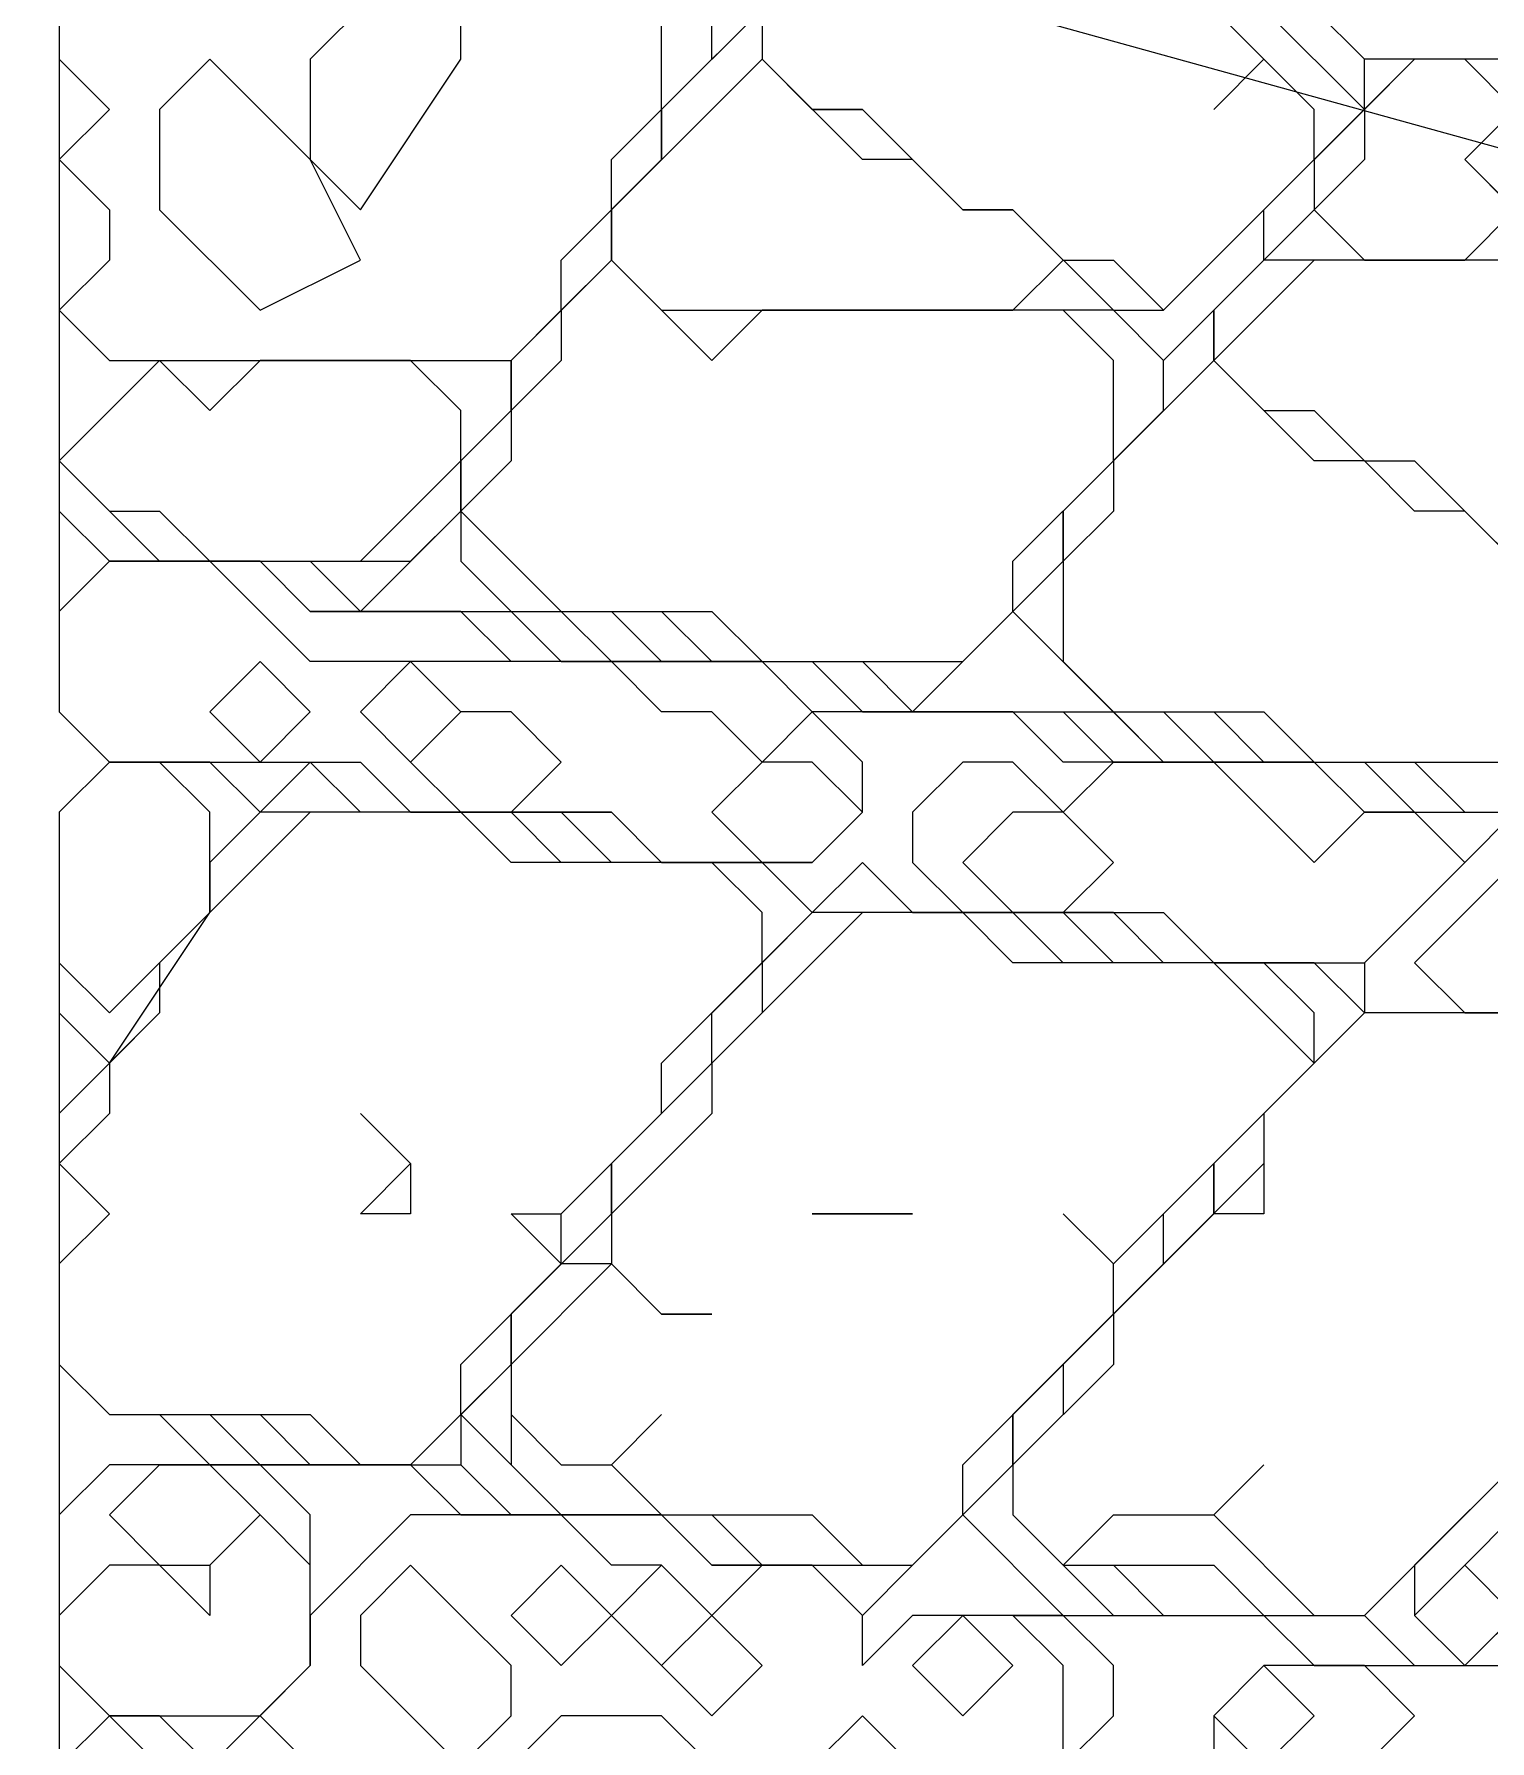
# Model space of a CAD drawing. Extents: x 46 to 224, y 52 to 151.
# Drawn here: x 179.87 to 197.14, y 106.87 to 127.11 of the extents above; entities that cross this region are included whole.
import ezdxf

# ---------------------------------------------------------------- set-up
doc = ezdxf.new("R2010")
doc.units = 0
doc.layers.add('OUTLINE', color=1, linetype='CONTINUOUS')

msp = doc.modelspace()

# ---------------------------------------------------------------- linework, layer by layer
for p, q in [((180.1722, 128.004), (180.1722, 122.0516)), ((180.1722, 128.004), (180.1722, 119.0754)), ((180.1722, 128.004), (180.1722, 121.4564)), ((180.1722, 128.004), (180.1722, 121.4564)), ((180.1722, 128.004), (180.1722, 121.4564)), ((184.3389, 128.004), (183.1484, 126.8135)), ((184.3389, 128.004), (183.1484, 126.8135)), ((189.1008, 128.004), (187.3151, 126.2183)), ((189.1008, 128.004), (187.3151, 126.2183)), ((189.1008, 128.004), (187.3151, 126.2183)), ((187.9103, 126.8135), (187.9103, 128.004)), ((180.1722, 127.4088), (180.1722, 122.0516)), ((180.1722, 127.4088), (180.1722, 122.0516)), ((180.1722, 127.4088), (180.1722, 126.8135)), ((184.9341, 126.8135), (184.9341, 127.4088)), ((184.9341, 126.8135), (184.9341, 127.4088)), ((187.3151, 126.2183), (188.5056, 127.4088)), ((187.3151, 126.2183), (187.3151, 127.4088)), ((187.9103, 126.8135), (187.9103, 127.4088)), ((188.5056, 127.4088), (188.5056, 126.8135)), ((195.0532, 126.2183), (193.8627, 127.4088)), ((194.4579, 126.8135), (193.8627, 127.4088)), ((195.6484, 126.2183), (194.4579, 127.4088)), ((195.6484, 126.8135), (195.0532, 127.4088)), ((195.6484, 126.8135), (195.0532, 127.4088)), ((195.6484, 126.8135), (195.0532, 127.4088)), ((195.6484, 126.8135), (195.0532, 127.4088)), ((195.6484, 126.8135), (195.0532, 127.4088)), ((180.1722, 126.8135), (180.7675, 126.2183)), ((181.9579, 126.8135), (181.3627, 126.2183)), ((181.9579, 126.8135), (181.3627, 126.2183)), ((182.5532, 126.2183), (181.9579, 126.8135)), ((182.5532, 126.2183), (181.9579, 126.8135)), ((183.1484, 126.8135), (183.1484, 125.623)), ((183.1484, 126.8135), (183.1484, 125.623)), ((183.7437, 125.0278), (184.9341, 126.8135)), ((183.7437, 125.0278), (184.9341, 126.8135)), ((188.5056, 126.8135), (186.7198, 125.0278)), ((187.9103, 126.8135), (187.3151, 126.2183)), ((187.3151, 126.2183), (187.9103, 126.8135)), ((187.3151, 126.2183), (187.9103, 126.8135)), ((187.3151, 126.2183), (187.9103, 126.8135)), ((187.9103, 126.8135), (187.3151, 126.2183)), ((187.3151, 126.2183), (187.9103, 126.8135)), ((188.5056, 126.8135), (189.1008, 126.2183)), ((189.696, 125.623), (188.5056, 126.8135)), ((194.4579, 126.8135), (193.8627, 126.2183)), ((193.8627, 126.2183), (194.4579, 126.8135)), ((195.0532, 126.2183), (194.4579, 126.8135)), ((196.2437, 126.8135), (195.0532, 125.623)), ((196.2437, 126.8135), (195.0532, 125.623)), ((196.2437, 126.8135), (195.0532, 125.623)), ((196.2437, 126.8135), (195.0532, 125.623)), ((196.2437, 126.8135), (195.0532, 125.623)), ((195.6484, 126.2183), (195.6484, 126.8135)), ((199.2198, 126.8135), (195.6484, 126.8135)), ((195.6484, 126.2183), (195.6484, 126.8135)), ((195.6484, 126.2183), (195.6484, 126.8135)), ((196.2437, 126.8135), (195.6484, 126.2183)), ((196.2437, 126.8135), (195.6484, 126.2183)), ((195.6484, 126.2183), (195.6484, 126.8135)), ((198.0294, 126.8135), (196.2437, 126.8135)), ((198.6246, 126.8135), (196.2437, 126.8135)), ((198.0294, 126.8135), (196.2437, 126.8135)), ((197.4341, 126.8135), (196.2437, 126.8135)), ((196.8389, 126.8135), (196.2437, 126.8135)), ((196.8389, 126.8135), (196.2437, 126.8135)), ((198.0294, 126.8135), (196.2437, 126.8135)), ((197.4341, 126.2183), (196.8389, 126.8135)), ((197.4341, 126.2183), (196.8389, 126.8135)), ((180.7675, 126.2183), (180.1722, 125.623)), ((181.3627, 126.2183), (181.3627, 125.0278)), ((181.3627, 126.2183), (181.3627, 125.0278)), ((183.1484, 125.623), (182.5532, 126.2183)), ((183.1484, 125.623), (182.5532, 126.2183)), ((186.7198, 125.623), (187.3151, 126.2183)), ((187.3151, 125.623), (187.3151, 126.2183)), ((187.3151, 126.2183), (187.3151, 125.623)), ((187.3151, 126.2183), (187.3151, 125.623)), ((187.3151, 125.623), (187.3151, 126.2183)), ((187.3151, 125.623), (187.3151, 126.2183)), ((187.3151, 126.2183), (187.3151, 125.623)), ((187.3151, 125.623), (187.3151, 126.2183)), ((187.3151, 126.2183), (187.3151, 125.623)), ((187.3151, 126.2183), (187.3151, 125.623)), ((187.3151, 125.623), (187.3151, 126.2183)), ((189.696, 126.2183), (189.1008, 126.2183)), ((189.1008, 126.2183), (189.696, 126.2183)), ((189.1008, 126.2183), (189.696, 126.2183)), ((190.8865, 125.0278), (189.696, 126.2183)), ((189.696, 126.2183), (190.8865, 125.0278)), ((189.696, 126.2183), (190.8865, 125.0278)), ((194.4579, 125.0278), (195.6484, 126.2183)), ((194.4579, 125.0278), (195.6484, 126.2183)), ((195.0532, 125.623), (195.6484, 126.2183)), ((195.0532, 125.623), (195.6484, 126.2183)), ((195.0532, 125.623), (195.0532, 126.2183)), ((195.0532, 125.623), (195.0532, 126.2183)), ((195.0532, 125.623), (195.6484, 126.2183)), ((195.6484, 126.2183), (195.6484, 125.623)), ((195.6484, 126.2183), (195.6484, 125.623)), ((196.8389, 125.623), (197.4341, 126.2183)), ((197.4341, 126.2183), (196.8389, 125.623)), ((180.1722, 125.623), (180.7675, 125.0278)), ((183.1484, 125.623), (183.7437, 125.0278)), ((183.7437, 124.4326), (183.1484, 125.623)), ((183.1484, 125.623), (183.7437, 125.0278)), ((183.7437, 124.4326), (183.1484, 125.623)), ((186.1246, 124.4326), (187.3151, 125.623)), ((186.7198, 125.0278), (187.3151, 125.623)), ((187.3151, 125.623), (186.7198, 125.0278)), ((187.3151, 125.623), (186.7198, 125.0278)), ((186.7198, 125.0278), (187.3151, 125.623)), ((186.7198, 125.0278), (187.3151, 125.623)), ((187.3151, 125.623), (186.7198, 125.0278)), ((187.3151, 125.623), (186.7198, 125.0278)), ((186.7198, 125.0278), (186.7198, 125.623)), ((187.3151, 125.623), (186.7198, 125.0278)), ((186.7198, 125.0278), (187.3151, 125.623)), ((190.2913, 125.623), (189.696, 125.623)), ((190.8865, 125.0278), (190.2913, 125.623)), ((193.2675, 123.8373), (195.0532, 125.623)), ((193.2675, 123.8373), (195.0532, 125.623)), ((195.0532, 125.623), (195.0532, 125.0278)), ((195.0532, 125.623), (195.0532, 125.0278)), ((195.6484, 125.623), (195.0532, 125.0278)), ((195.6484, 125.623), (195.0532, 125.0278)), ((197.4341, 125.0278), (196.8389, 125.623)), ((196.8389, 125.623), (198.0294, 124.4326)), ((180.7675, 125.0278), (180.7675, 124.4326)), ((181.3627, 125.0278), (182.5532, 123.8373)), ((181.3627, 125.0278), (182.5532, 123.8373)), ((186.1246, 124.4326), (186.7198, 125.0278)), ((186.7198, 124.4326), (186.7198, 125.0278)), ((186.7198, 125.0278), (186.7198, 124.4326)), ((186.7198, 124.4326), (186.7198, 125.0278)), ((186.7198, 125.0278), (186.7198, 124.4326)), ((186.7198, 125.0278), (186.7198, 124.4326)), ((186.7198, 125.0278), (186.7198, 124.4326)), ((191.4818, 125.0278), (190.8865, 125.0278)), ((190.8865, 125.0278), (191.4818, 125.0278)), ((190.8865, 125.0278), (191.4818, 125.0278)), ((191.4818, 125.0278), (190.8865, 125.0278)), ((192.077, 124.4326), (191.4818, 125.0278)), ((191.4818, 125.0278), (192.6722, 123.8373)), ((191.4818, 125.0278), (192.077, 124.4326)), ((192.077, 124.4326), (191.4818, 125.0278)), ((195.0532, 125.0278), (193.8627, 123.8373)), ((195.0532, 125.0278), (193.8627, 123.8373)), ((194.4579, 124.4326), (194.4579, 125.0278)), ((194.4579, 124.4326), (194.4579, 125.0278)), ((195.0532, 125.0278), (195.6484, 124.4326)), ((195.0532, 125.0278), (195.6484, 124.4326)), ((196.8389, 124.4326), (197.4341, 125.0278)), ((180.7675, 124.4326), (180.1722, 123.8373)), ((182.5532, 123.8373), (183.7437, 124.4326)), ((182.5532, 123.8373), (183.7437, 124.4326)), ((185.5294, 123.2421), (186.7198, 124.4326)), ((186.7198, 124.4326), (185.5294, 123.2421)), ((185.5294, 123.2421), (186.7198, 124.4326)), ((186.7198, 124.4326), (186.1246, 123.8373)), ((186.1246, 123.8373), (186.1246, 124.4326)), ((186.7198, 124.4326), (186.1246, 123.8373)), ((186.1246, 123.8373), (186.1246, 124.4326)), ((186.7198, 124.4326), (186.1246, 123.8373)), ((186.7198, 124.4326), (187.3151, 123.8373)), ((187.9103, 123.2421), (186.7198, 124.4326)), ((191.4818, 123.8373), (192.077, 124.4326)), ((191.4818, 123.8373), (192.077, 124.4326)), ((192.077, 124.4326), (192.6722, 124.4326)), ((192.6722, 124.4326), (193.2675, 123.8373)), ((193.2675, 123.2421), (194.4579, 124.4326)), ((193.2675, 123.2421), (194.4579, 124.4326)), ((194.4579, 124.4326), (193.8627, 123.8373)), ((193.8627, 123.8373), (194.4579, 124.4326)), ((194.4579, 124.4326), (193.8627, 123.8373)), ((195.0532, 124.4326), (193.8627, 123.2421)), ((194.4579, 124.4326), (193.8627, 123.8373)), ((193.8627, 123.8373), (194.4579, 124.4326)), ((196.2437, 124.4326), (194.4579, 124.4326)), ((199.2198, 124.4326), (195.0532, 124.4326)), ((195.6484, 124.4326), (196.2437, 124.4326)), ((195.6484, 124.4326), (196.8389, 124.4326)), ((180.1722, 123.8373), (180.7675, 123.2421)), ((185.5294, 123.2421), (186.1246, 123.8373)), ((186.1246, 123.8373), (185.5294, 123.2421)), ((185.5294, 123.2421), (186.1246, 123.8373)), ((185.5294, 123.2421), (186.1246, 123.8373)), ((185.5294, 123.2421), (186.1246, 123.8373)), ((186.1246, 123.8373), (185.5294, 123.2421)), ((186.1246, 123.8373), (186.1246, 123.2421)), ((186.1246, 123.8373), (186.1246, 123.2421)), ((186.1246, 123.8373), (186.1246, 123.2421)), ((187.3151, 123.8373), (191.4818, 123.8373)), ((188.5056, 123.8373), (187.9103, 123.2421)), ((192.077, 123.8373), (188.5056, 123.8373)), ((192.6722, 123.8373), (191.4818, 123.8373)), ((192.6722, 123.2421), (192.077, 123.8373)), ((193.2675, 123.2421), (192.6722, 123.8373)), ((192.6722, 123.8373), (193.2675, 123.8373)), ((193.8627, 123.8373), (193.8627, 123.2421)), ((193.8627, 123.8373), (193.8627, 123.2421)), ((193.8627, 123.2421), (193.8627, 123.8373)), ((193.8627, 123.8373), (193.8627, 123.2421)), ((193.8627, 123.8373), (193.8627, 123.2421)), ((193.8627, 123.8373), (193.8627, 123.2421)), ((193.8627, 123.2421), (193.8627, 123.8373)), ((181.3627, 123.2421), (180.1722, 122.0516)), ((180.7675, 123.2421), (185.5294, 123.2421)), ((181.9579, 122.6468), (181.3627, 123.2421)), ((182.5532, 123.2421), (181.9579, 122.6468)), ((184.3389, 123.2421), (182.5532, 123.2421)), ((184.9341, 122.6468), (184.3389, 123.2421)), ((186.1246, 123.2421), (184.9341, 122.0516)), ((186.1246, 123.2421), (184.9341, 122.0516)), ((185.5294, 122.6468), (185.5294, 123.2421)), ((185.5294, 123.2421), (185.5294, 122.6468)), ((185.5294, 122.6468), (185.5294, 123.2421)), ((185.5294, 123.2421), (185.5294, 122.6468)), ((185.5294, 122.6468), (185.5294, 123.2421)), ((185.5294, 122.6468), (185.5294, 123.2421)), ((186.1246, 123.2421), (185.5294, 122.6468)), ((185.5294, 122.6468), (185.5294, 123.2421)), ((185.5294, 123.2421), (185.5294, 122.6468)), ((193.8627, 123.2421), (192.077, 121.4564)), ((193.8627, 123.2421), (192.077, 121.4564)), ((193.8627, 123.2421), (192.6722, 122.0516)), ((192.6722, 122.0516), (193.8627, 123.2421)), ((193.8627, 123.2421), (192.6722, 122.0516)), ((192.6722, 122.0516), (192.6722, 123.2421)), ((193.8627, 123.2421), (192.6722, 122.0516)), ((193.8627, 123.2421), (192.6722, 122.0516)), ((192.6722, 122.0516), (193.8627, 123.2421)), ((193.2675, 122.6468), (193.2675, 123.2421)), ((193.2675, 122.6468), (193.2675, 123.2421)), ((193.2675, 122.6468), (193.2675, 123.2421)), ((193.8627, 123.2421), (194.4579, 122.6468)), ((194.4579, 122.6468), (193.8627, 123.2421)), ((193.8627, 123.2421), (194.4579, 122.6468)), ((195.0532, 122.0516), (193.8627, 123.2421)), ((183.7437, 120.8611), (185.5294, 122.6468)), ((184.9341, 122.0516), (185.5294, 122.6468)), ((185.5294, 122.6468), (184.9341, 122.0516)), ((184.9341, 122.0516), (185.5294, 122.6468)), ((185.5294, 122.6468), (184.9341, 122.0516)), ((184.9341, 122.0516), (185.5294, 122.6468)), ((184.9341, 122.0516), (184.9341, 122.6468)), ((184.9341, 122.0516), (185.5294, 122.6468)), ((185.5294, 122.6468), (184.9341, 122.0516)), ((185.5294, 122.6468), (185.5294, 122.0516)), ((192.077, 121.4564), (193.2675, 122.6468)), ((192.077, 121.4564), (193.2675, 122.6468)), ((192.077, 121.4564), (193.2675, 122.6468)), ((194.4579, 122.6468), (195.0532, 122.6468)), ((195.0532, 122.6468), (195.6484, 122.0516)), ((180.1722, 122.0516), (181.3627, 120.8611)), ((180.1722, 122.0516), (181.3627, 120.8611)), ((180.1722, 122.0516), (180.7675, 121.4564)), ((180.1722, 122.0516), (180.7675, 121.4564)), ((183.7437, 120.8611), (184.9341, 122.0516)), ((184.9341, 121.4564), (184.9341, 122.0516)), ((184.9341, 122.0516), (184.9341, 120.8611)), ((184.9341, 121.4564), (184.9341, 122.0516)), ((184.9341, 122.0516), (184.9341, 120.8611)), ((184.9341, 121.4564), (184.9341, 122.0516)), ((184.9341, 122.0516), (184.9341, 120.8611)), ((184.9341, 122.0516), (184.9341, 120.8611)), ((185.5294, 122.0516), (184.9341, 121.4564)), ((184.9341, 121.4564), (184.9341, 122.0516)), ((184.9341, 122.0516), (184.9341, 120.8611)), ((191.4818, 120.8611), (192.6722, 122.0516)), ((192.6722, 122.0516), (192.6722, 121.4564)), ((192.6722, 122.0516), (192.6722, 121.4564)), ((195.6484, 122.0516), (195.0532, 122.0516)), ((195.6484, 122.0516), (196.2437, 122.0516)), ((196.2437, 121.4564), (195.6484, 122.0516)), ((196.2437, 122.0516), (197.4341, 120.8611)), ((180.1722, 121.4564), (180.7675, 120.8611)), ((180.1722, 121.4564), (180.7675, 120.8611)), ((180.1722, 121.4564), (180.7675, 120.8611)), ((180.7675, 121.4564), (181.3627, 121.4564)), ((180.7675, 121.4564), (181.3627, 121.4564)), ((181.3627, 121.4564), (181.9579, 120.8611)), ((181.3627, 121.4564), (181.9579, 120.8611)), ((183.7437, 120.2659), (184.9341, 121.4564)), ((183.7437, 120.2659), (184.9341, 121.4564)), ((183.7437, 120.2659), (184.9341, 121.4564)), ((184.3389, 120.8611), (184.9341, 121.4564)), ((184.3389, 120.8611), (184.9341, 121.4564)), ((184.9341, 121.4564), (184.9341, 120.8611)), ((184.9341, 121.4564), (186.1246, 120.2659)), ((192.077, 120.8611), (192.077, 121.4564)), ((192.077, 121.4564), (192.077, 120.8611)), ((192.077, 120.8611), (192.077, 121.4564)), ((192.077, 121.4564), (192.077, 119.6707)), ((192.077, 120.8611), (192.077, 121.4564)), ((192.6722, 121.4564), (192.077, 120.8611)), ((192.6722, 121.4564), (192.077, 120.8611)), ((196.8389, 121.4564), (196.2437, 121.4564)), ((198.6246, 119.6707), (196.8389, 121.4564)), ((180.7675, 120.8611), (180.1722, 120.2659)), ((180.7675, 120.8611), (183.1484, 120.8611)), ((181.9579, 120.8611), (180.7675, 120.8611)), ((180.7675, 120.8611), (183.1484, 120.8611)), ((180.7675, 120.8611), (183.1484, 120.8611)), ((181.3627, 120.8611), (184.3389, 120.8611)), ((182.5532, 120.8611), (181.3627, 120.8611)), ((181.3627, 120.8611), (182.5532, 120.8611)), ((181.3627, 120.8611), (184.3389, 120.8611)), ((182.5532, 120.2659), (181.9579, 120.8611)), ((181.9579, 120.8611), (183.7437, 120.8611)), ((181.9579, 120.8611), (183.7437, 120.8611)), ((183.1484, 120.2659), (182.5532, 120.8611)), ((182.5532, 120.8611), (183.1484, 120.2659)), ((183.1484, 120.8611), (183.7437, 120.2659)), ((183.1484, 120.8611), (183.7437, 120.2659)), ((183.1484, 120.8611), (183.7437, 120.2659)), ((184.9341, 120.8611), (185.5294, 120.2659)), ((184.9341, 120.8611), (185.5294, 120.2659)), ((184.9341, 120.8611), (185.5294, 120.2659)), ((184.9341, 120.8611), (185.5294, 120.2659)), ((184.9341, 120.8611), (185.5294, 120.2659)), ((184.9341, 120.8611), (185.5294, 120.2659)), ((190.2913, 119.0754), (192.077, 120.8611)), ((190.8865, 119.6707), (192.077, 120.8611)), ((190.8865, 119.6707), (192.077, 120.8611)), ((192.077, 120.8611), (191.4818, 120.2659)), ((191.4818, 120.2659), (191.4818, 120.8611)), ((192.077, 120.8611), (192.077, 119.6707)), ((192.077, 120.8611), (192.077, 119.6707)), ((180.1722, 120.2659), (180.1722, 119.0754)), ((183.1484, 119.6707), (182.5532, 120.2659)), ((184.9341, 120.2659), (183.1484, 120.2659)), ((183.1484, 120.2659), (185.5294, 120.2659)), ((185.5294, 119.6707), (184.9341, 120.2659)), ((185.5294, 120.2659), (186.7198, 120.2659)), ((185.5294, 120.2659), (186.1246, 119.6707)), ((185.5294, 120.2659), (186.1246, 120.2659)), ((185.5294, 120.2659), (186.1246, 120.2659)), ((185.5294, 120.2659), (187.3151, 120.2659)), ((185.5294, 120.2659), (187.9103, 120.2659)), ((185.5294, 120.2659), (186.1246, 120.2659)), ((186.1246, 120.2659), (186.7198, 119.6707)), ((186.1246, 120.2659), (186.7198, 119.6707)), ((186.1246, 120.2659), (187.9103, 120.2659)), ((186.1246, 120.2659), (186.7198, 119.6707)), ((186.7198, 120.2659), (187.3151, 119.6707)), ((187.3151, 120.2659), (187.9103, 119.6707)), ((187.9103, 120.2659), (188.5056, 119.6707)), ((187.9103, 120.2659), (188.5056, 119.6707)), ((190.8865, 119.6707), (191.4818, 120.2659)), ((191.4818, 120.2659), (193.2675, 118.4802)), ((182.5532, 119.6707), (181.9579, 119.0754)), ((182.5532, 119.6707), (181.9579, 119.0754)), ((183.1484, 119.0754), (182.5532, 119.6707)), ((183.1484, 119.0754), (182.5532, 119.6707)), ((186.7198, 119.6707), (183.1484, 119.6707)), ((184.3389, 119.6707), (183.7437, 119.0754)), ((184.3389, 119.6707), (183.7437, 119.0754)), ((184.9341, 119.0754), (184.3389, 119.6707)), ((184.9341, 119.0754), (184.3389, 119.6707)), ((188.5056, 119.6707), (185.5294, 119.6707)), ((186.1246, 119.6707), (189.1008, 119.6707)), ((186.7198, 119.6707), (189.1008, 119.6707)), ((187.3151, 119.0754), (186.7198, 119.6707)), ((186.7198, 119.6707), (189.1008, 119.6707)), ((186.7198, 119.6707), (189.1008, 119.6707)), ((187.3151, 119.6707), (189.696, 119.6707)), ((187.9103, 119.6707), (190.8865, 119.6707)), ((189.1008, 119.0754), (188.5056, 119.6707)), ((188.5056, 119.6707), (190.8865, 119.6707)), ((188.5056, 119.6707), (190.8865, 119.6707)), ((189.1008, 119.6707), (189.696, 119.0754)), ((189.1008, 119.6707), (189.696, 119.0754)), ((189.1008, 119.6707), (189.696, 119.0754)), ((189.1008, 119.6707), (189.696, 119.0754)), ((189.696, 119.6707), (190.2913, 119.0754)), ((192.077, 119.6707), (192.6722, 119.0754)), ((192.077, 119.6707), (192.6722, 119.0754)), ((192.077, 119.6707), (192.6722, 119.0754)), ((180.1722, 119.0754), (180.7675, 118.4802)), ((180.1722, 119.0754), (180.7675, 118.4802)), ((181.9579, 119.0754), (182.5532, 118.4802)), ((181.9579, 119.0754), (182.5532, 118.4802)), ((182.5532, 118.4802), (183.1484, 119.0754)), ((182.5532, 118.4802), (183.1484, 119.0754)), ((183.7437, 119.0754), (184.3389, 118.4802)), ((183.7437, 119.0754), (184.3389, 118.4802)), ((184.3389, 118.4802), (184.9341, 119.0754)), ((184.9341, 119.0754), (184.3389, 118.4802)), ((184.3389, 118.4802), (184.9341, 119.0754)), ((184.9341, 119.0754), (184.3389, 118.4802)), ((185.5294, 119.0754), (184.9341, 119.0754)), ((185.5294, 119.0754), (184.9341, 119.0754)), ((186.1246, 118.4802), (185.5294, 119.0754)), ((186.1246, 118.4802), (185.5294, 119.0754)), ((187.9103, 119.0754), (187.3151, 119.0754)), ((188.5056, 118.4802), (187.9103, 119.0754)), ((189.1008, 119.0754), (188.5056, 118.4802)), ((191.4818, 119.0754), (189.1008, 119.0754)), ((189.696, 118.4802), (189.1008, 119.0754)), ((189.696, 119.0754), (192.077, 119.0754)), ((189.696, 119.0754), (192.6722, 119.0754)), ((189.696, 119.0754), (192.6722, 119.0754)), ((189.696, 119.0754), (192.6722, 119.0754)), ((192.077, 118.4802), (191.4818, 119.0754)), ((192.077, 119.0754), (192.6722, 118.4802)), ((192.6722, 119.0754), (193.2675, 118.4802)), ((192.6722, 119.0754), (193.2675, 118.4802)), ((192.6722, 119.0754), (193.2675, 119.0754)), ((192.6722, 119.0754), (193.8627, 119.0754)), ((192.6722, 119.0754), (194.4579, 119.0754)), ((192.6722, 119.0754), (193.2675, 118.4802)), ((193.2675, 119.0754), (193.8627, 118.4802)), ((193.8627, 119.0754), (194.4579, 118.4802)), ((194.4579, 119.0754), (195.0532, 118.4802)), ((180.7675, 118.4802), (180.1722, 117.8849)), ((180.7675, 118.4802), (180.1722, 117.8849)), ((180.7675, 118.4802), (180.1722, 117.8849)), ((180.7675, 118.4802), (180.1722, 117.8849)), ((180.7675, 118.4802), (180.1722, 117.8849)), ((180.7675, 118.4802), (180.1722, 117.8849)), ((180.7675, 118.4802), (180.1722, 117.8849)), ((180.7675, 118.4802), (180.1722, 117.8849)), ((181.9579, 118.4802), (180.7675, 118.4802)), ((180.7675, 118.4802), (183.1484, 118.4802)), ((181.9579, 118.4802), (180.7675, 118.4802)), ((180.7675, 118.4802), (183.7437, 118.4802)), ((181.9579, 118.4802), (180.7675, 118.4802)), ((181.9579, 118.4802), (180.7675, 118.4802)), ((181.9579, 118.4802), (180.7675, 118.4802)), ((181.9579, 118.4802), (180.7675, 118.4802)), ((181.3627, 118.4802), (180.7675, 118.4802)), ((181.9579, 118.4802), (180.7675, 118.4802)), ((181.9579, 117.8849), (181.3627, 118.4802)), ((182.5532, 117.8849), (181.9579, 118.4802)), ((182.5532, 117.8849), (181.9579, 118.4802)), ((182.5532, 117.8849), (181.9579, 118.4802)), ((182.5532, 117.8849), (181.9579, 118.4802)), ((182.5532, 117.8849), (181.9579, 118.4802)), ((182.5532, 117.8849), (181.9579, 118.4802)), ((182.5532, 117.8849), (181.9579, 118.4802)), ((183.1484, 118.4802), (182.5532, 117.8849)), ((183.1484, 118.4802), (182.5532, 117.8849)), ((183.1484, 118.4802), (182.5532, 117.8849)), ((183.1484, 118.4802), (182.5532, 117.8849)), ((183.7437, 117.8849), (183.1484, 118.4802)), ((183.7437, 117.8849), (183.1484, 118.4802)), ((183.7437, 117.8849), (183.1484, 118.4802)), ((183.7437, 118.4802), (184.3389, 117.8849)), ((184.3389, 118.4802), (184.9341, 117.8849)), ((184.3389, 118.4802), (184.9341, 117.8849)), ((185.5294, 117.8849), (186.1246, 118.4802)), ((185.5294, 117.8849), (186.1246, 118.4802)), ((188.5056, 118.4802), (187.9103, 117.8849)), ((188.5056, 118.4802), (187.9103, 117.8849)), ((189.1008, 118.4802), (188.5056, 118.4802)), ((189.1008, 118.4802), (188.5056, 118.4802)), ((189.696, 117.8849), (189.1008, 118.4802)), ((189.696, 117.8849), (189.1008, 118.4802)), ((189.696, 117.8849), (189.696, 118.4802)), ((190.8865, 118.4802), (190.2913, 117.8849)), ((191.4818, 118.4802), (190.8865, 118.4802)), ((192.077, 117.8849), (191.4818, 118.4802)), ((195.0532, 118.4802), (192.077, 118.4802)), ((192.6722, 118.4802), (192.077, 117.8849)), ((192.6722, 118.4802), (195.0532, 118.4802)), ((193.8627, 118.4802), (192.6722, 118.4802)), ((193.2675, 118.4802), (196.2437, 118.4802)), ((193.2675, 118.4802), (195.6484, 118.4802)), ((193.2675, 118.4802), (195.6484, 118.4802)), ((193.2675, 118.4802), (195.6484, 118.4802)), ((195.0532, 117.2897), (193.8627, 118.4802)), ((193.8627, 118.4802), (196.2437, 118.4802)), ((194.4579, 118.4802), (197.4341, 118.4802)), ((195.6484, 117.8849), (195.0532, 118.4802)), ((195.0532, 118.4802), (195.6484, 117.8849)), ((195.0532, 118.4802), (197.4341, 118.4802)), ((195.6484, 118.4802), (196.2437, 117.8849)), ((195.6484, 118.4802), (196.2437, 117.8849)), ((195.6484, 118.4802), (196.2437, 117.8849)), ((196.2437, 118.4802), (196.8389, 117.8849)), ((196.2437, 118.4802), (196.8389, 117.8849)), ((180.1722, 117.8849), (180.1722, 115.504)), ((180.1722, 117.8849), (180.1722, 97.0516)), ((180.1722, 117.8849), (180.1722, 111.3373)), ((180.1722, 117.8849), (180.1722, 115.504)), ((180.1722, 117.8849), (180.1722, 116.0992)), ((180.1722, 117.8849), (180.1722, 116.0992)), ((180.1722, 117.8849), (180.1722, 116.0992)), ((180.1722, 117.8849), (180.1722, 115.504)), ((183.1484, 117.8849), (181.3627, 116.0992)), ((181.9579, 117.2897), (182.5532, 117.8849)), ((182.5532, 117.8849), (181.9579, 117.2897)), ((181.9579, 117.2897), (182.5532, 117.8849)), ((182.5532, 117.8849), (181.9579, 117.2897)), ((181.9579, 117.2897), (181.9579, 117.8849)), ((183.1484, 117.8849), (182.5532, 117.8849)), ((185.5294, 117.8849), (182.5532, 117.8849)), ((184.9341, 117.8849), (182.5532, 117.8849)), ((185.5294, 117.8849), (183.1484, 117.8849)), ((184.9341, 117.8849), (183.1484, 117.8849)), ((186.7198, 117.8849), (183.7437, 117.8849)), ((186.1246, 117.8849), (183.7437, 117.8849)), ((186.1246, 117.8849), (183.7437, 117.8849)), ((184.3389, 117.8849), (186.1246, 117.8849)), ((184.9341, 117.8849), (184.3389, 117.8849)), ((184.3389, 117.8849), (186.7198, 117.8849)), ((186.1246, 117.8849), (184.9341, 117.8849)), ((184.9341, 117.8849), (185.5294, 117.8849)), ((185.5294, 117.2897), (184.9341, 117.8849)), ((185.5294, 117.2897), (184.9341, 117.8849)), ((184.9341, 117.8849), (185.5294, 117.8849)), ((186.1246, 117.2897), (185.5294, 117.8849)), ((186.1246, 117.2897), (185.5294, 117.8849)), ((186.7198, 117.2897), (186.1246, 117.8849)), ((186.7198, 117.2897), (186.1246, 117.8849)), ((186.7198, 117.8849), (187.3151, 117.2897)), ((187.3151, 117.2897), (186.7198, 117.8849)), ((187.9103, 117.8849), (188.5056, 117.2897)), ((187.9103, 117.8849), (188.5056, 117.2897)), ((189.1008, 117.2897), (189.696, 117.8849)), ((189.1008, 117.2897), (189.696, 117.8849)), ((189.1008, 117.2897), (189.696, 117.8849)), ((190.2913, 117.8849), (190.2913, 117.2897)), ((191.4818, 117.8849), (190.8865, 117.2897)), ((191.4818, 117.8849), (190.8865, 117.2897)), ((192.077, 117.8849), (191.4818, 117.8849)), ((192.077, 117.8849), (191.4818, 117.8849)), ((192.6722, 117.2897), (192.077, 117.8849)), ((192.6722, 117.2897), (192.077, 117.8849)), ((195.6484, 117.8849), (195.0532, 117.2897)), ((196.2437, 117.8849), (195.6484, 117.8849)), ((195.6484, 117.8849), (198.6246, 117.8849)), ((196.2437, 117.8849), (195.6484, 117.8849)), ((196.8389, 117.2897), (196.2437, 117.8849)), ((196.2437, 117.8849), (197.4341, 117.8849)), ((196.8389, 117.2897), (196.2437, 117.8849)), ((196.2437, 117.8849), (197.4341, 117.8849)), ((196.2437, 117.8849), (197.4341, 117.8849)), ((196.8389, 117.8849), (197.4341, 117.8849)), ((197.4341, 117.8849), (196.8389, 117.2897)), ((196.8389, 117.8849), (197.4341, 117.8849)), ((181.9579, 116.6945), (181.9579, 117.2897)), ((181.9579, 117.2897), (181.9579, 116.6945)), ((181.9579, 116.6945), (181.9579, 117.2897)), ((181.9579, 117.2897), (181.9579, 116.6945)), ((181.9579, 116.6945), (181.9579, 117.2897)), ((186.1246, 117.2897), (185.5294, 117.2897)), ((186.1246, 117.2897), (185.5294, 117.2897)), ((188.5056, 117.2897), (186.1246, 117.2897)), ((186.7198, 117.2897), (186.1246, 117.2897)), ((188.5056, 117.2897), (186.1246, 117.2897)), ((187.9103, 117.2897), (186.1246, 117.2897)), ((188.5056, 117.2897), (186.7198, 117.2897)), ((188.5056, 117.2897), (186.7198, 117.2897)), ((188.5056, 117.2897), (186.7198, 117.2897)), ((187.3151, 117.2897), (189.1008, 117.2897)), ((187.9103, 117.2897), (187.3151, 117.2897)), ((187.3151, 117.2897), (189.1008, 117.2897)), ((188.5056, 117.2897), (187.3151, 117.2897)), ((189.1008, 117.2897), (187.9103, 117.2897)), ((188.5056, 116.6945), (187.9103, 117.2897)), ((189.1008, 116.6945), (188.5056, 117.2897)), ((189.1008, 116.6945), (188.5056, 117.2897)), ((189.1008, 116.6945), (188.5056, 117.2897)), ((188.5056, 117.2897), (189.1008, 117.2897)), ((189.1008, 116.6945), (188.5056, 117.2897)), ((189.1008, 116.6945), (188.5056, 117.2897)), ((189.1008, 116.6945), (188.5056, 117.2897)), ((188.5056, 117.2897), (189.1008, 117.2897)), ((189.696, 117.2897), (189.1008, 116.6945)), ((190.2913, 116.6945), (189.696, 117.2897)), ((190.2913, 117.2897), (190.8865, 116.6945)), ((190.8865, 117.2897), (191.4818, 116.6945)), ((190.8865, 117.2897), (191.4818, 116.6945)), ((192.077, 116.6945), (192.6722, 117.2897)), ((192.077, 116.6945), (192.6722, 117.2897)), ((195.6484, 116.0992), (196.8389, 117.2897)), ((197.4341, 117.2897), (196.2437, 116.0992)), ((180.7675, 114.9088), (181.9579, 116.6945)), ((180.7675, 115.504), (181.9579, 116.6945)), ((180.7675, 115.504), (181.9579, 116.6945)), ((180.7675, 115.504), (181.9579, 116.6945)), ((181.9579, 116.6945), (181.3627, 116.0992)), ((181.9579, 116.6945), (181.3627, 116.0992)), ((181.9579, 116.6945), (181.3627, 116.0992)), ((187.9103, 115.504), (189.1008, 116.6945)), ((187.9103, 115.504), (189.1008, 116.6945)), ((189.696, 116.6945), (187.9103, 114.9088)), ((189.1008, 116.6945), (188.5056, 116.0992)), ((188.5056, 116.0992), (189.1008, 116.6945)), ((189.1008, 116.6945), (188.5056, 116.0992)), ((188.5056, 116.0992), (189.1008, 116.6945)), ((189.1008, 116.6945), (188.5056, 116.0992)), ((189.1008, 116.6945), (188.5056, 116.0992)), ((188.5056, 116.0992), (188.5056, 116.6945)), ((189.1008, 116.6945), (188.5056, 116.0992)), ((188.5056, 116.0992), (189.1008, 116.6945)), ((192.077, 116.6945), (189.1008, 116.6945)), ((192.6722, 116.6945), (189.1008, 116.6945)), ((191.4818, 116.6945), (189.1008, 116.6945)), ((191.4818, 116.6945), (189.1008, 116.6945)), ((192.6722, 116.6945), (189.1008, 116.6945)), ((190.8865, 116.6945), (189.696, 116.6945)), ((190.2913, 116.6945), (192.6722, 116.6945)), ((190.8865, 116.6945), (190.2913, 116.6945)), ((192.6722, 116.6945), (190.2913, 116.6945)), ((192.6722, 116.6945), (190.8865, 116.6945)), ((190.8865, 116.6945), (193.2675, 116.6945)), ((191.4818, 116.0992), (190.8865, 116.6945)), ((191.4818, 116.6945), (192.077, 116.6945)), ((192.077, 116.0992), (191.4818, 116.6945)), ((192.077, 116.0992), (191.4818, 116.6945)), ((191.4818, 116.6945), (192.077, 116.6945)), ((192.6722, 116.0992), (192.077, 116.6945)), ((193.2675, 116.0992), (192.6722, 116.6945)), ((193.2675, 116.0992), (192.6722, 116.6945)), ((193.2675, 116.0992), (192.6722, 116.6945)), ((193.2675, 116.6945), (193.8627, 116.0992)), ((180.1722, 116.0992), (180.7675, 115.504)), ((180.1722, 116.0992), (180.7675, 115.504)), ((180.1722, 116.0992), (180.7675, 115.504)), ((181.3627, 116.0992), (181.3627, 115.504)), ((181.3627, 116.0992), (181.3627, 115.504)), ((181.3627, 116.0992), (181.3627, 115.504)), ((181.3627, 116.0992), (181.3627, 115.504)), ((187.3151, 114.9088), (188.5056, 116.0992)), ((188.5056, 116.0992), (188.5056, 115.504)), ((188.5056, 116.0992), (188.5056, 115.504)), ((192.077, 116.0992), (191.4818, 116.0992)), ((192.6722, 116.0992), (192.077, 116.0992)), ((192.6722, 116.0992), (192.077, 116.0992)), ((193.8627, 116.0992), (192.077, 116.0992)), ((194.4579, 116.0992), (192.6722, 116.0992)), ((194.4579, 116.0992), (192.6722, 116.0992)), ((194.4579, 116.0992), (192.6722, 116.0992)), ((195.0532, 116.0992), (193.2675, 116.0992)), ((195.0532, 116.0992), (193.2675, 116.0992)), ((195.0532, 116.0992), (193.2675, 116.0992)), ((193.8627, 116.0992), (195.6484, 116.0992)), ((194.4579, 116.0992), (193.8627, 116.0992)), ((193.8627, 116.0992), (195.6484, 116.0992)), ((195.0532, 114.9088), (193.8627, 116.0992)), ((195.0532, 115.504), (194.4579, 116.0992)), ((195.0532, 116.0992), (194.4579, 116.0992)), ((195.0532, 115.504), (194.4579, 116.0992)), ((195.0532, 115.504), (194.4579, 116.0992)), ((195.6484, 115.504), (195.0532, 116.0992)), ((195.6484, 115.504), (195.0532, 116.0992)), ((195.6484, 115.504), (195.0532, 116.0992)), ((195.6484, 115.504), (195.0532, 116.0992)), ((195.6484, 116.0992), (195.6484, 115.504)), ((196.2437, 116.0992), (196.8389, 115.504)), ((180.1722, 115.504), (180.7675, 114.9088)), ((181.3627, 115.504), (180.1722, 114.3135)), ((180.1722, 115.504), (180.7675, 114.9088)), ((181.3627, 115.504), (180.1722, 114.3135)), ((181.3627, 115.504), (180.1722, 114.3135)), ((180.1722, 115.504), (180.7675, 114.9088)), ((181.3627, 115.504), (180.7675, 114.9088)), ((188.5056, 115.504), (186.7198, 113.7183)), ((188.5056, 115.504), (186.7198, 113.7183)), ((187.9103, 114.9088), (187.9103, 115.504)), ((187.9103, 114.9088), (187.9103, 115.504)), ((195.6484, 115.504), (193.8627, 113.7183)), ((195.6484, 115.504), (194.4579, 114.3135)), ((194.4579, 114.3135), (195.6484, 115.504)), ((195.6484, 115.504), (194.4579, 114.3135)), ((194.4579, 114.3135), (195.6484, 115.504)), ((195.6484, 115.504), (194.4579, 114.3135)), ((195.6484, 115.504), (194.4579, 114.3135)), ((195.6484, 115.504), (194.4579, 114.3135)), ((195.6484, 115.504), (194.4579, 114.3135)), ((195.6484, 115.504), (194.4579, 114.3135)), ((195.6484, 115.504), (194.4579, 114.3135)), ((194.4579, 114.3135), (195.6484, 115.504)), ((195.0532, 114.9088), (195.0532, 115.504)), ((195.0532, 114.9088), (195.0532, 115.504)), ((195.0532, 114.9088), (195.0532, 115.504)), ((198.0294, 115.504), (195.6484, 115.504)), ((198.0294, 115.504), (195.6484, 115.504)), ((198.0294, 115.504), (195.6484, 115.504)), ((197.4341, 115.504), (195.6484, 115.504)), ((197.4341, 115.504), (195.6484, 115.504)), ((197.4341, 115.504), (195.6484, 115.504)), ((197.4341, 115.504), (195.6484, 115.504)), ((197.4341, 115.504), (195.6484, 115.504)), ((198.0294, 115.504), (195.6484, 115.504)), ((196.8389, 115.504), (198.6246, 115.504)), ((197.4341, 115.504), (196.8389, 115.504)), ((196.8389, 115.504), (199.8151, 115.504)), ((180.7675, 114.9088), (180.1722, 114.3135)), ((180.7675, 114.9088), (180.1722, 114.3135)), ((180.7675, 114.9088), (180.7675, 114.3135)), ((186.1246, 113.123), (187.9103, 114.9088)), ((186.1246, 113.123), (187.9103, 114.9088)), ((186.7198, 113.7183), (187.9103, 114.9088)), ((187.9103, 114.9088), (186.7198, 113.7183)), ((187.3151, 114.3135), (187.3151, 114.9088)), ((187.9103, 114.9088), (187.9103, 114.3135)), ((192.6722, 112.5278), (195.0532, 114.9088)), ((193.2675, 113.123), (195.0532, 114.9088)), ((193.2675, 113.123), (195.0532, 114.9088)), ((193.8627, 113.7183), (195.0532, 114.9088)), ((180.1722, 114.3135), (180.1722, 111.3373)), ((180.1722, 114.3135), (180.1722, 111.3373)), ((180.1722, 114.3135), (180.1722, 111.3373)), ((180.1722, 114.3135), (180.1722, 113.7183)), ((180.7675, 114.3135), (180.1722, 113.7183)), ((180.1722, 114.3135), (180.1722, 111.3373)), ((183.7437, 114.3135), (184.3389, 113.7183)), ((184.3389, 113.7183), (183.7437, 114.3135)), ((186.1246, 113.123), (187.3151, 114.3135)), ((187.9103, 114.3135), (186.7198, 113.123)), ((194.4579, 114.3135), (194.4579, 113.7183)), ((194.4579, 114.3135), (194.4579, 113.7183)), ((194.4579, 114.3135), (194.4579, 113.7183)), ((194.4579, 114.3135), (194.4579, 113.123)), ((194.4579, 114.3135), (194.4579, 113.123)), ((180.1722, 113.7183), (180.7675, 113.123)), ((180.1722, 113.7183), (180.7675, 113.123)), ((183.7437, 113.123), (184.3389, 113.7183)), ((184.3389, 113.7183), (184.3389, 113.123)), ((186.7198, 113.123), (186.7198, 113.7183)), ((186.7198, 113.7183), (186.7198, 113.123)), ((186.7198, 113.7183), (186.7198, 113.123)), ((186.7198, 113.7183), (186.7198, 112.5278)), ((194.4579, 113.7183), (191.4818, 110.7421)), ((194.4579, 113.7183), (192.077, 111.3373)), ((194.4579, 113.7183), (192.077, 111.3373)), ((193.8627, 113.7183), (193.8627, 113.123)), ((193.8627, 113.123), (193.8627, 113.7183)), ((180.7675, 113.123), (180.1722, 112.5278)), ((180.7675, 113.123), (180.1722, 112.5278)), ((184.3389, 113.123), (183.7437, 113.123)), ((185.5294, 111.9326), (186.7198, 113.123)), ((186.7198, 113.123), (185.5294, 111.9326)), ((186.7198, 113.123), (185.5294, 111.9326)), ((186.1246, 112.5278), (185.5294, 113.123)), ((185.5294, 113.123), (186.1246, 113.123)), ((186.1246, 112.5278), (185.5294, 113.123)), ((185.5294, 113.123), (186.1246, 113.123)), ((186.1246, 112.5278), (186.1246, 113.123)), ((186.7198, 113.123), (186.7198, 112.5278)), ((189.1008, 113.123), (190.2913, 113.123)), ((189.696, 113.123), (189.1008, 113.123)), ((190.2913, 113.123), (189.696, 113.123)), ((193.8627, 113.123), (192.077, 111.3373)), ((192.077, 111.3373), (193.8627, 113.123)), ((192.6722, 112.5278), (192.077, 113.123)), ((192.077, 113.123), (192.6722, 112.5278)), ((193.8627, 113.123), (192.6722, 111.9326)), ((193.8627, 113.123), (192.6722, 111.9326)), ((193.2675, 112.5278), (193.2675, 113.123)), ((193.2675, 112.5278), (193.2675, 113.123)), ((194.4579, 113.123), (193.8627, 113.123)), ((194.4579, 113.123), (193.8627, 113.123)), ((200.4103, 113.123), (196.2437, 108.9564)), ((196.8389, 107.7659), (202.196, 113.123)), ((196.8389, 107.7659), (202.196, 113.123)), ((196.8389, 107.7659), (202.196, 113.123)), ((180.1722, 112.5278), (180.1722, 111.3373)), ((180.1722, 112.5278), (180.1722, 111.3373)), ((184.9341, 111.3373), (186.1246, 112.5278)), ((185.5294, 111.9326), (186.1246, 112.5278)), ((185.5294, 111.9326), (186.1246, 112.5278)), ((186.1246, 112.5278), (185.5294, 111.9326)), ((186.7198, 112.5278), (185.5294, 111.3373)), ((186.7198, 112.5278), (186.1246, 112.5278)), ((186.7198, 112.5278), (187.3151, 111.9326)), ((187.3151, 111.9326), (186.7198, 112.5278)), ((190.8865, 110.1468), (193.2675, 112.5278)), ((191.4818, 110.7421), (193.2675, 112.5278)), ((193.2675, 112.5278), (192.077, 111.3373)), ((193.2675, 112.5278), (192.077, 111.3373)), ((192.6722, 111.9326), (193.2675, 112.5278)), ((192.6722, 111.9326), (192.6722, 112.5278)), ((192.6722, 111.9326), (193.2675, 112.5278)), ((195.6484, 108.3611), (199.8151, 112.5278)), ((199.8151, 112.5278), (195.6484, 108.3611)), ((195.6484, 108.3611), (199.8151, 112.5278)), ((199.8151, 112.5278), (196.2437, 108.9564)), ((199.8151, 112.5278), (196.2437, 108.9564)), ((196.8389, 107.7659), (201.6008, 112.5278)), ((185.5294, 111.3373), (185.5294, 111.9326)), ((185.5294, 111.9326), (185.5294, 111.3373)), ((185.5294, 111.3373), (185.5294, 111.9326)), ((185.5294, 111.9326), (185.5294, 110.1468)), ((185.5294, 111.3373), (185.5294, 111.9326)), ((185.5294, 111.9326), (185.5294, 110.1468)), ((187.3151, 111.9326), (187.9103, 111.9326)), ((187.9103, 111.9326), (187.3151, 111.9326)), ((190.8865, 110.1468), (192.6722, 111.9326)), ((192.077, 111.3373), (192.6722, 111.9326)), ((192.077, 111.3373), (192.6722, 111.9326)), ((192.6722, 111.9326), (192.6722, 111.3373)), ((192.6722, 111.9326), (192.6722, 111.3373)), ((195.6484, 108.3611), (199.2198, 111.9326)), ((195.6484, 108.3611), (199.2198, 111.9326)), ((196.2437, 108.9564), (199.2198, 111.9326)), ((196.2437, 108.9564), (199.2198, 111.9326)), ((180.1722, 111.3373), (180.7675, 110.7421)), ((180.1722, 111.3373), (180.7675, 110.7421)), ((180.1722, 111.3373), (180.7675, 110.7421)), ((180.1722, 111.3373), (180.7675, 110.7421)), ((180.1722, 111.3373), (180.7675, 110.7421)), ((180.1722, 111.3373), (180.7675, 110.7421)), ((180.1722, 111.3373), (180.7675, 110.7421)), ((184.3389, 110.1468), (185.5294, 111.3373)), ((184.3389, 110.1468), (185.5294, 111.3373)), ((184.3389, 110.1468), (185.5294, 111.3373)), ((185.5294, 111.3373), (184.9341, 110.7421)), ((184.9341, 110.7421), (184.9341, 111.3373)), ((185.5294, 111.3373), (185.5294, 110.7421)), ((192.6722, 111.3373), (191.4818, 110.1468)), ((192.6722, 111.3373), (191.4818, 110.1468)), ((192.077, 111.3373), (192.077, 110.7421)), ((192.077, 111.3373), (192.077, 110.7421)), ((180.7675, 110.7421), (181.9579, 110.7421)), ((180.7675, 110.7421), (181.3627, 110.7421)), ((180.7675, 110.7421), (181.3627, 110.7421)), ((180.7675, 110.7421), (181.9579, 110.7421)), ((180.7675, 110.7421), (182.5532, 110.7421)), ((180.7675, 110.7421), (183.1484, 110.7421)), ((180.7675, 110.7421), (181.3627, 110.7421)), ((181.3627, 110.7421), (181.9579, 110.1468)), ((181.3627, 110.7421), (181.9579, 110.1468)), ((181.3627, 110.7421), (181.9579, 110.1468)), ((181.9579, 110.7421), (182.5532, 110.1468)), ((181.9579, 110.7421), (182.5532, 110.1468)), ((182.5532, 110.7421), (183.1484, 110.1468)), ((183.1484, 110.7421), (183.7437, 110.1468)), ((184.3389, 110.1468), (184.9341, 110.7421)), ((184.3389, 110.1468), (184.9341, 110.7421)), ((184.3389, 110.1468), (184.9341, 110.7421)), ((184.9341, 110.7421), (186.1246, 109.5516)), ((184.9341, 110.7421), (184.9341, 110.1468)), ((184.9341, 110.7421), (184.9341, 110.1468)), ((185.5294, 110.7421), (186.1246, 110.1468)), ((186.7198, 110.1468), (187.3151, 110.7421)), ((187.3151, 110.7421), (186.7198, 110.1468)), ((191.4818, 110.1468), (191.4818, 110.7421)), ((191.4818, 110.7421), (191.4818, 109.5516)), ((192.077, 110.7421), (191.4818, 110.1468)), ((192.077, 110.7421), (191.4818, 110.1468)), ((195.6484, 108.3611), (198.0294, 110.7421)), ((195.6484, 108.3611), (198.0294, 110.7421)), ((180.7675, 110.1468), (180.1722, 109.5516)), ((182.5532, 110.1468), (180.7675, 110.1468)), ((181.3627, 110.1468), (180.7675, 109.5516)), ((181.3627, 110.1468), (180.7675, 109.5516)), ((181.3627, 110.1468), (184.3389, 110.1468)), ((181.9579, 110.1468), (181.3627, 110.1468)), ((181.9579, 110.1468), (181.3627, 110.1468)), ((181.9579, 110.1468), (181.3627, 110.1468)), ((184.3389, 110.1468), (181.9579, 110.1468)), ((181.9579, 110.1468), (184.9341, 110.1468)), ((181.9579, 110.1468), (184.3389, 110.1468)), ((182.5532, 109.5516), (181.9579, 110.1468)), ((181.9579, 110.1468), (184.3389, 110.1468)), ((182.5532, 109.5516), (181.9579, 110.1468)), ((182.5532, 110.1468), (184.3389, 110.1468)), ((183.1484, 109.5516), (182.5532, 110.1468)), ((182.5532, 110.1468), (184.3389, 110.1468)), ((183.1484, 110.1468), (184.3389, 110.1468)), ((183.7437, 110.1468), (184.3389, 110.1468)), ((184.3389, 110.1468), (184.9341, 109.5516)), ((184.9341, 109.5516), (184.3389, 110.1468)), ((184.9341, 110.1468), (185.5294, 109.5516)), ((184.9341, 110.1468), (185.5294, 109.5516)), ((184.9341, 110.1468), (185.5294, 109.5516)), ((185.5294, 110.1468), (186.1246, 109.5516)), ((185.5294, 110.1468), (186.1246, 109.5516)), ((186.1246, 110.1468), (186.7198, 110.1468)), ((186.7198, 110.1468), (187.3151, 109.5516)), ((190.2913, 108.9564), (191.4818, 110.1468)), ((190.2913, 108.9564), (191.4818, 110.1468)), ((190.2913, 108.9564), (191.4818, 110.1468)), ((190.2913, 108.9564), (191.4818, 110.1468)), ((190.2913, 108.9564), (191.4818, 110.1468)), ((191.4818, 110.1468), (190.8865, 109.5516)), ((191.4818, 110.1468), (190.8865, 109.5516)), ((190.8865, 109.5516), (190.8865, 110.1468)), ((190.8865, 109.5516), (190.8865, 110.1468)), ((191.4818, 110.1468), (190.8865, 109.5516)), ((191.4818, 110.1468), (191.4818, 109.5516)), ((191.4818, 110.1468), (191.4818, 109.5516)), ((191.4818, 110.1468), (191.4818, 109.5516)), ((191.4818, 110.1468), (191.4818, 109.5516)), ((191.4818, 110.1468), (191.4818, 109.5516)), ((193.8627, 109.5516), (194.4579, 110.1468)), ((194.4579, 110.1468), (193.8627, 109.5516)), ((193.8627, 109.5516), (194.4579, 110.1468)), ((194.4579, 110.1468), (193.8627, 109.5516)), ((180.1722, 109.5516), (180.1722, 107.7659)), ((180.7675, 109.5516), (181.3627, 108.9564)), ((180.7675, 109.5516), (181.3627, 108.9564)), ((181.9579, 108.9564), (182.5532, 109.5516)), ((182.5532, 109.5516), (181.9579, 108.9564)), ((181.9579, 108.9564), (182.5532, 109.5516)), ((182.5532, 109.5516), (181.9579, 108.9564)), ((183.1484, 108.9564), (182.5532, 109.5516)), ((183.1484, 108.9564), (182.5532, 109.5516)), ((183.1484, 108.9564), (183.1484, 109.5516)), ((184.3389, 109.5516), (183.1484, 108.3611)), ((186.1246, 109.5516), (184.3389, 109.5516)), ((184.9341, 109.5516), (187.3151, 109.5516)), ((187.3151, 109.5516), (184.9341, 109.5516)), ((185.5294, 109.5516), (187.9103, 109.5516)), ((185.5294, 109.5516), (187.9103, 109.5516)), ((185.5294, 109.5516), (187.9103, 109.5516)), ((186.1246, 109.5516), (187.9103, 109.5516)), ((186.7198, 108.9564), (186.1246, 109.5516)), ((186.1246, 109.5516), (189.1008, 109.5516)), ((186.1246, 109.5516), (189.1008, 109.5516)), ((187.3151, 109.5516), (187.9103, 108.9564)), ((187.9103, 108.9564), (187.3151, 109.5516)), ((187.3151, 109.5516), (189.1008, 109.5516)), ((187.9103, 109.5516), (188.5056, 108.9564)), ((187.9103, 109.5516), (188.5056, 108.9564)), ((187.9103, 109.5516), (188.5056, 108.9564)), ((187.9103, 109.5516), (188.5056, 108.9564)), ((189.1008, 109.5516), (189.696, 108.9564)), ((189.1008, 109.5516), (189.696, 108.9564)), ((189.1008, 109.5516), (189.696, 108.9564)), ((190.2913, 108.9564), (190.8865, 109.5516)), ((190.2913, 108.9564), (190.8865, 109.5516)), ((190.8865, 109.5516), (192.077, 108.3611)), ((190.8865, 109.5516), (192.077, 108.3611)), ((190.8865, 109.5516), (192.077, 108.3611)), ((191.4818, 109.5516), (192.6722, 108.3611)), ((191.4818, 109.5516), (192.077, 108.9564)), ((191.4818, 109.5516), (192.077, 108.9564)), ((191.4818, 109.5516), (192.077, 108.9564)), ((191.4818, 109.5516), (192.077, 108.9564)), ((191.4818, 109.5516), (192.077, 108.9564)), ((192.077, 108.9564), (192.6722, 109.5516)), ((192.077, 108.9564), (192.6722, 109.5516)), ((192.6722, 109.5516), (193.8627, 109.5516)), ((192.6722, 109.5516), (193.8627, 109.5516)), ((193.8627, 109.5516), (195.0532, 108.3611)), ((193.8627, 109.5516), (195.0532, 108.3611)), ((197.4341, 109.5516), (196.8389, 108.9564)), ((180.7675, 108.9564), (180.1722, 108.3611)), ((180.7675, 108.9564), (180.1722, 108.3611)), ((181.3627, 108.9564), (180.7675, 108.9564)), ((181.3627, 108.9564), (180.7675, 108.9564)), ((181.3627, 108.9564), (181.9579, 108.9564)), ((181.9579, 108.3611), (181.3627, 108.9564)), ((181.3627, 108.9564), (181.9579, 108.9564)), ((181.9579, 108.3611), (181.3627, 108.9564)), ((181.9579, 108.9564), (181.9579, 108.3611)), ((181.9579, 108.9564), (181.9579, 108.3611)), ((183.1484, 107.7659), (183.1484, 108.9564)), ((183.1484, 108.3611), (183.1484, 108.9564)), ((183.1484, 108.3611), (183.1484, 108.9564)), ((184.3389, 108.9564), (183.7437, 108.3611)), ((184.3389, 108.9564), (183.7437, 108.3611)), ((184.9341, 108.3611), (184.3389, 108.9564)), ((184.9341, 108.3611), (184.3389, 108.9564)), ((186.1246, 108.9564), (185.5294, 108.3611)), ((186.1246, 108.9564), (185.5294, 108.3611)), ((186.7198, 108.3611), (186.1246, 108.9564)), ((186.7198, 108.3611), (186.1246, 108.9564)), ((187.3151, 108.9564), (186.7198, 108.9564)), ((187.3151, 108.9564), (186.7198, 108.3611)), ((187.3151, 108.9564), (186.7198, 108.3611)), ((187.9103, 108.3611), (187.3151, 108.9564)), ((187.9103, 108.3611), (187.3151, 108.9564)), ((187.9103, 108.3611), (187.3151, 108.9564)), ((187.9103, 108.9564), (190.2913, 108.9564)), ((189.1008, 108.9564), (187.9103, 108.9564)), ((188.5056, 108.9564), (187.9103, 108.3611)), ((188.5056, 108.9564), (190.2913, 108.9564)), ((188.5056, 108.9564), (190.2913, 108.9564)), ((189.1008, 108.9564), (188.5056, 108.9564)), ((188.5056, 108.9564), (190.2913, 108.9564)), ((188.5056, 108.9564), (190.2913, 108.9564)), ((189.696, 108.3611), (189.1008, 108.9564)), ((189.696, 108.3611), (189.1008, 108.9564)), ((190.2913, 108.9564), (189.696, 108.3611)), ((189.696, 108.9564), (190.2913, 108.9564)), ((189.696, 108.9564), (190.2913, 108.9564)), ((189.696, 108.9564), (190.2913, 108.9564)), ((192.077, 108.9564), (192.6722, 108.9564)), ((192.077, 108.9564), (193.8627, 108.9564)), ((192.077, 108.9564), (193.8627, 108.9564)), ((192.6722, 108.9564), (193.2675, 108.3611)), ((193.8627, 108.9564), (194.4579, 108.3611)), ((193.8627, 108.9564), (194.4579, 108.3611)), ((196.2437, 108.9564), (196.2437, 108.3611)), ((196.8389, 108.9564), (196.2437, 108.3611)), ((197.4341, 108.3611), (196.8389, 108.9564)), ((196.8389, 108.9564), (197.4341, 108.3611)), ((180.1722, 108.3611), (180.1722, 107.7659)), ((180.1722, 108.3611), (180.1722, 107.7659)), ((183.1484, 108.3611), (183.1484, 107.7659)), ((183.1484, 107.7659), (183.1484, 108.3611)), ((183.1484, 107.7659), (183.1484, 108.3611)), ((183.7437, 108.3611), (183.7437, 107.7659)), ((183.7437, 108.3611), (183.7437, 107.7659)), ((185.5294, 107.7659), (184.9341, 108.3611)), ((185.5294, 107.7659), (184.9341, 108.3611)), ((185.5294, 108.3611), (186.1246, 107.7659)), ((185.5294, 108.3611), (186.1246, 107.7659)), ((186.1246, 107.7659), (186.7198, 108.3611)), ((186.1246, 107.7659), (186.7198, 108.3611)), ((186.7198, 108.3611), (187.3151, 107.7659)), ((186.7198, 108.3611), (187.3151, 107.7659)), ((187.3151, 107.7659), (187.9103, 108.3611)), ((187.9103, 108.3611), (187.3151, 107.7659)), ((187.3151, 107.7659), (187.9103, 108.3611)), ((187.9103, 108.3611), (187.3151, 107.7659)), ((188.5056, 107.7659), (187.9103, 108.3611)), ((188.5056, 107.7659), (187.9103, 108.3611)), ((190.2913, 108.3611), (189.696, 107.7659)), ((189.696, 107.7659), (189.696, 108.3611)), ((191.4818, 108.3611), (190.2913, 108.3611)), ((190.8865, 108.3611), (190.2913, 107.7659)), ((190.8865, 108.3611), (190.2913, 107.7659)), ((191.4818, 107.7659), (190.8865, 108.3611)), ((191.4818, 107.7659), (190.8865, 108.3611)), ((192.077, 108.3611), (191.4818, 108.3611)), ((191.4818, 108.3611), (194.4579, 108.3611)), ((192.077, 107.7659), (191.4818, 108.3611)), ((192.6722, 107.7659), (192.077, 108.3611)), ((192.077, 108.3611), (194.4579, 108.3611)), ((192.077, 108.3611), (194.4579, 108.3611)), ((192.077, 108.3611), (194.4579, 108.3611)), ((192.6722, 108.3611), (195.6484, 108.3611)), ((193.2675, 108.3611), (195.6484, 108.3611)), ((194.4579, 108.3611), (195.0532, 107.7659)), ((194.4579, 108.3611), (195.0532, 107.7659)), ((194.4579, 108.3611), (195.0532, 107.7659)), ((194.4579, 108.3611), (195.6484, 108.3611)), ((194.4579, 108.3611), (195.6484, 108.3611)), ((194.4579, 108.3611), (195.0532, 107.7659)), ((195.0532, 108.3611), (195.6484, 108.3611)), ((195.0532, 108.3611), (195.6484, 108.3611)), ((195.6484, 108.3611), (196.2437, 107.7659)), ((196.2437, 108.3611), (196.8389, 107.7659)), ((196.2437, 108.3611), (196.8389, 107.7659)), ((196.8389, 107.7659), (197.4341, 108.3611)), ((180.1722, 107.7659), (180.7675, 107.1707)), ((180.1722, 107.7659), (180.7675, 107.1707)), ((180.1722, 107.7659), (180.7675, 107.1707)), ((181.9579, 106.5754), (183.1484, 107.7659)), ((183.1484, 107.7659), (182.5532, 107.1707)), ((182.5532, 107.1707), (183.1484, 107.7659)), ((182.5532, 107.1707), (183.1484, 107.7659)), ((183.7437, 107.7659), (184.9341, 106.5754)), ((183.7437, 107.7659), (184.9341, 106.5754)), ((185.5294, 107.1707), (185.5294, 107.7659)), ((185.5294, 107.1707), (185.5294, 107.7659)), ((187.3151, 107.7659), (187.9103, 107.1707)), ((187.3151, 107.7659), (187.9103, 107.1707)), ((187.9103, 107.1707), (188.5056, 107.7659)), ((187.9103, 107.1707), (188.5056, 107.7659)), ((190.2913, 107.7659), (190.8865, 107.1707)), ((190.2913, 107.7659), (190.8865, 107.1707)), ((190.8865, 107.1707), (191.4818, 107.7659)), ((190.8865, 107.1707), (191.4818, 107.7659)), ((192.077, 105.9802), (192.077, 107.7659)), ((192.6722, 107.1707), (192.6722, 107.7659)), ((194.4579, 107.7659), (193.8627, 107.1707)), ((194.4579, 107.7659), (193.8627, 107.1707)), ((195.6484, 107.7659), (194.4579, 107.7659)), ((195.0532, 107.1707), (194.4579, 107.7659)), ((195.0532, 107.7659), (198.0294, 107.7659)), ((195.0532, 107.7659), (198.0294, 107.7659)), ((195.0532, 107.7659), (196.8389, 107.7659)), ((195.0532, 107.7659), (196.8389, 107.7659)), ((196.2437, 107.1707), (195.6484, 107.7659)), ((196.2437, 107.7659), (196.8389, 107.7659)), ((180.7675, 107.1707), (180.1722, 106.5754)), ((180.7675, 107.1707), (180.1722, 106.5754)), ((180.7675, 107.1707), (180.1722, 106.5754)), ((180.7675, 107.1707), (180.1722, 106.5754)), ((181.3627, 106.5754), (180.7675, 107.1707)), ((180.7675, 107.1707), (181.3627, 107.1707)), ((181.3627, 107.1707), (180.7675, 107.1707)), ((180.7675, 107.1707), (182.5532, 107.1707)), ((181.3627, 107.1707), (180.7675, 107.1707)), ((180.7675, 107.1707), (182.5532, 107.1707)), ((181.3627, 107.1707), (180.7675, 107.1707)), ((181.3627, 107.1707), (181.9579, 106.5754)), ((181.9579, 106.5754), (181.3627, 107.1707)), ((181.9579, 106.5754), (181.3627, 107.1707)), ((181.9579, 106.5754), (181.3627, 107.1707)), ((182.5532, 107.1707), (183.1484, 106.5754)), ((184.9341, 106.5754), (185.5294, 107.1707)), ((184.9341, 106.5754), (185.5294, 107.1707)), ((186.1246, 107.1707), (185.5294, 106.5754)), ((186.1246, 107.1707), (185.5294, 106.5754)), ((187.3151, 107.1707), (186.1246, 107.1707)), ((187.3151, 107.1707), (186.1246, 107.1707)), ((187.9103, 106.5754), (187.3151, 107.1707)), ((187.9103, 106.5754), (187.3151, 107.1707)), ((189.696, 107.1707), (189.1008, 106.5754)), ((189.696, 107.1707), (189.1008, 106.5754)), ((190.2913, 106.5754), (189.696, 107.1707)), ((190.2913, 106.5754), (189.696, 107.1707)), ((192.077, 106.5754), (192.6722, 107.1707)), ((193.8627, 107.1707), (193.8627, 105.9802)), ((193.8627, 107.1707), (194.4579, 106.5754)), ((194.4579, 106.5754), (195.0532, 107.1707)), ((195.6484, 106.5754), (196.2437, 107.1707))]:
    msp.add_line(p, q)
at = {"layer": 'OUTLINE', "color": 1}
msp.add_line((135, 143), (200, 125), dxfattribs=at)

doc.saveas('drawing.dxf')
